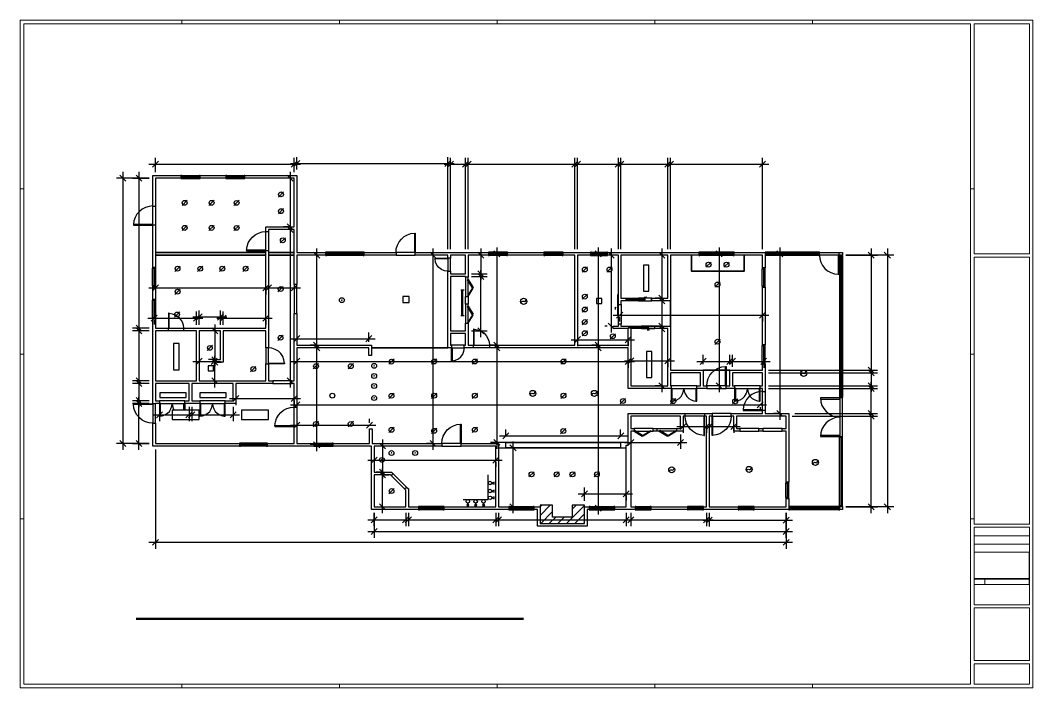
# Model space of a CAD drawing. Header units: inches. Extents: x -625442 to 34963, y -27993 to 66986.
# Drawn here: x 0.87 to 16.71, y 0.27 to 10.71 of the extents above; entities that cross this region are included whole.
import ezdxf

# ---------------------------------------------------------------- set-up
doc = ezdxf.new("R2010")
doc.units = ezdxf.units.IN
doc.header["$LTSCALE"] = 0.5
doc.header["$MEASUREMENT"] = 0
doc.layers.add('P-PATTERN', color=147, linetype='Continuous')

# ---------------------------------------------------------------- blocks, each defined once
blk = doc.blocks.new('Existing Red House RCP_PBK')
at = {"layer": 'P-PATTERN', "color": 7, "lineweight": 9}
for points in [[(0.872, 10.71), (0.872, 0.267), (16.706, 0.267), (16.706, 10.71)], [(0.928, 10.651), (0.928, 0.325), (15.731, 0.325), (15.731, 10.651)], [(16.653, 10.651), (16.653, 7.055), (15.788, 7.055), (15.788, 10.651)], [(16.653, 7.005), (16.653, 2.828), (15.788, 2.828), (15.788, 7.005)], [(15.788, 2.777), (15.788, 1.565), (16.653, 1.565), (16.653, 2.777)], [(16.653, 1.515), (16.653, 0.693), (15.788, 0.693), (15.788, 1.515)], [(16.653, 0.643), (16.653, 0.325), (15.788, 0.325), (15.788, 0.643)]]:
    blk.add_lwpolyline(points, close=True, dxfattribs=at)
for points in [[(3.397, 10.71), (3.397, 10.651)], [(5.863, 10.71), (5.863, 10.651)], [(8.33, 10.71), (8.33, 10.651)], [(10.796, 10.71), (10.796, 10.651)], [(13.264, 10.71), (13.264, 10.651)], [(0.872, 8.07), (0.928, 8.07)], [(15.731, 8.07), (15.788, 8.07)], [(0.872, 5.488), (0.928, 5.488)], [(15.731, 5.488), (15.788, 5.488)], [(0.872, 2.907), (0.928, 2.907)], [(15.731, 2.907), (15.788, 2.907)], [(16.653, 2.645), (15.788, 2.645)], [(16.653, 2.515), (15.788, 2.515)], [(16.653, 2.387), (15.788, 2.387), (15.788, 1.97), (15.788, 1.88), (15.958, 1.88), (16.651, 1.88), (16.651, 1.97), (16.651, 2.387), (15.788, 2.387)], [(15.958, 1.97), (15.958, 1.88)], [(3.397, 0.325), (3.397, 0.267)], [(5.863, 0.325), (5.863, 0.267)], [(8.33, 0.325), (8.33, 0.267)], [(10.796, 0.325), (10.796, 0.267)], [(13.264, 0.325), (13.264, 0.267)]]:
    blk.add_lwpolyline(points, dxfattribs=at)
at = {"layer": 'P-PATTERN', "color": 7, "lineweight": 25}
for points in [[(2.985, 8.331), (2.985, 8.558)], [(5.155, 8.331), (5.155, 8.558)], [(5.196, 8.373), (5.196, 8.566)], [(7.558, 7.13), (7.558, 8.566)], [(7.6, 7.13), (7.6, 8.558)], [(7.833, 7.13), (7.833, 8.558)], [(7.875, 7.13), (7.875, 8.558)], [(9.545, 7.13), (9.545, 8.558)], [(9.586, 7.13), (9.586, 8.558)], [(10.225, 7.13), (10.225, 8.558)], [(10.266, 7.13), (10.266, 8.558)], [(11.001, 7.13), (11.001, 8.558)], [(11.043, 7.13), (11.043, 8.558)], [(12.478, 7.13), (12.478, 8.558)], [(2.885, 8.458), (5.255, 8.458)], [(3.032, 8.505), (2.938, 8.41)], [(5.096, 8.466), (7.658, 8.466)], [(5.108, 8.41), (5.201, 8.505)], [(5.243, 8.513), (5.15, 8.42)], [(7.5, 8.458), (7.933, 8.458)], [(7.511, 8.42), (7.605, 8.513)], [(7.646, 8.505), (7.553, 8.41)], [(7.775, 8.458), (9.645, 8.458)], [(7.786, 8.41), (7.88, 8.505)], [(7.923, 8.505), (7.828, 8.41)], [(9.486, 8.458), (10.325, 8.458)], [(9.498, 8.41), (9.591, 8.505)], [(9.633, 8.505), (9.54, 8.41)], [(10.166, 8.458), (11.101, 8.458)], [(10.178, 8.41), (10.271, 8.505)], [(10.313, 8.505), (10.22, 8.41)], [(10.941, 8.458), (12.578, 8.458)], [(10.953, 8.41), (11.048, 8.505)], [(11.09, 8.505), (10.995, 8.41)], [(12.431, 8.41), (12.524, 8.505)], [(2.628, 8.238), (2.89, 8.238), (2.375, 8.238)], [(2.522, 8.191), (2.428, 8.285)], [(2.475, 8.338), (2.475, 3.99)], [(2.775, 8.191), (2.682, 8.285)], [(2.728, 8.338), (2.728, 5.793)], [(2.943, 7.803), (2.943, 8.28), (3.385, 8.28), (3.385, 8.238), (2.985, 8.238), (2.985, 7.803)], [(3.398, 8.233), (3.398, 8.253), (3.405, 8.253), (3.405, 8.263), (3.398, 8.263), (3.398, 8.283), (3.385, 8.283), (3.385, 8.233), (3.398, 8.233), (3.673, 8.233)], [(3.392, 8.253), (3.392, 8.263)], [(3.398, 8.283), (3.673, 8.283)], [(3.68, 8.263), (3.68, 8.253)], [(4.1, 8.233), (4.1, 8.253), (4.106, 8.253), (4.106, 8.263), (4.1, 8.263), (4.1, 8.283), (4.087, 8.283), (4.087, 8.233), (4.1, 8.233), (4.373, 8.233)], [(4.093, 8.253), (4.093, 8.263)], [(4.1, 8.283), (4.373, 8.283)], [(4.38, 8.263), (4.38, 8.253)], [(4.411, 7.113), (4.42, 7.17), (4.438, 7.225), (4.466, 7.275), (4.503, 7.318), (4.548, 7.355), (4.6, 7.381), (4.655, 7.398), (4.713, 7.403), (4.713, 7.478), (5.155, 7.478), (5.155, 8.238), (4.386, 8.238), (4.386, 8.28), (5.196, 8.28), (5.196, 7.078), (5.646, 7.078), (5.646, 7.036), (5.196, 7.036), (5.196, 6.573)], [(5.063, 8.238), (4.991, 8.238)], [(5.138, 8.191), (5.045, 8.285)], [(5.091, 8.338), (5.091, 7.378)], [(4.908, 7.943), (4.99, 8.025)], [(2.943, 7.805), (2.887, 7.798), (2.83, 7.781), (2.78, 7.755), (2.735, 7.72), (2.697, 7.675), (2.668, 7.625), (2.65, 7.57), (2.643, 7.513)], [(3.402, 7.811), (3.483, 7.895)], [(3.822, 7.811), (3.905, 7.895)], [(4.213, 7.811), (4.296, 7.895)], [(4.908, 7.68), (4.99, 7.763)], [(2.985, 7.503), (2.985, 6.843), (2.943, 6.843), (2.943, 7.503)], [(3.402, 7.42), (3.483, 7.501)], [(3.822, 7.42), (3.905, 7.501)], [(4.213, 7.42), (4.296, 7.501)], [(5.063, 7.478), (4.991, 7.478)], [(5.045, 7.525), (5.138, 7.431)], [(5.138, 7.39), (5.045, 7.483)], [(5.091, 7.536), (5.091, 4.966)], [(5.155, 6.573), (5.155, 7.436), (4.755, 7.436), (4.755, 7.403)], [(4.936, 7.226), (5.02, 7.308)], [(5.063, 7.436), (4.991, 7.436)], [(6.748, 7.036), (6.248, 7.036), (6.248, 7.078), (6.748, 7.078), (6.753, 7.135), (6.77, 7.19), (6.796, 7.241), (6.833, 7.286), (6.876, 7.325), (6.926, 7.353), (6.981, 7.371), (7.04, 7.378)], [(5.506, 7.136), (5.506, 5.525)], [(7.326, 7.136), (7.326, 3.99)], [(8.073, 7.136), (8.073, 6.643)], [(8.325, 7.156), (8.325, 5.525)], [(9.91, 7.156), (9.91, 5.525)], [(10.113, 7.136), (10.113, 5.826)], [(10.903, 7.136), (10.903, 6.26)], [(11.801, 7.156), (11.801, 4.891)], [(12.753, 7.156), (12.753, 4.456)], [(14.179, 7.136), (14.179, 5.133)], [(14.433, 7.136), (14.433, 2.997)], [(3.2, 6.126), (3.25, 6.118), (3.298, 6.1), (3.34, 6.071), (3.375, 6.035), (3.402, 5.991), (3.418, 5.943), (3.423, 5.893), (4.713, 5.893), (4.713, 7.103)], [(4.755, 7.103), (4.755, 5.583)], [(5.48, 7.036), (5.406, 7.036)], [(5.555, 6.988), (5.46, 7.083)], [(5.653, 7.051), (5.653, 7.061)], [(6.235, 7.081), (6.235, 7.061), (6.228, 7.061), (6.228, 7.051), (6.235, 7.051), (6.235, 7.031), (6.248, 7.031), (6.248, 7.081), (6.235, 7.081), (5.66, 7.081)], [(6.235, 7.031), (5.66, 7.031)], [(6.241, 7.061), (6.241, 7.051)], [(7.05, 7.078), (8.193, 7.078), (8.193, 7.036), (7.875, 7.036), (7.875, 6.69)], [(7.558, 6.986), (7.558, 7.036), (7.05, 7.036)], [(7.3, 7.036), (7.226, 7.036)], [(7.373, 6.988), (7.28, 7.083)], [(7.616, 5.583), (7.558, 5.583), (7.558, 6.785), (7.508, 6.791), (7.461, 6.81), (7.42, 6.84), (7.388, 6.88), (7.366, 6.926), (7.358, 6.976)], [(7.6, 6.785), (7.6, 6.743), (7.833, 6.743), (7.833, 7.036), (7.6, 7.036), (7.6, 6.986)], [(7.968, 5.876), (8.023, 5.868), (8.075, 5.848), (8.12, 5.818), (8.158, 5.778), (8.186, 5.731), (8.203, 5.68), (8.21, 5.625), (9.545, 5.625), (9.545, 7.036), (9.361, 7.036), (9.361, 7.078), (9.79, 7.078), (9.79, 7.036), (9.586, 7.036), (9.586, 5.625), (10.378, 5.625), (10.378, 5.885), (10.145, 5.885), (10.145, 5.926), (10.225, 5.926), (10.225, 5.953)], [(8.045, 7.036), (7.973, 7.036)], [(8.12, 6.988), (8.026, 7.083)], [(8.2, 7.051), (8.2, 7.061)], [(8.48, 7.081), (8.48, 7.061), (8.473, 7.061), (8.473, 7.051), (8.48, 7.051), (8.48, 7.031), (8.493, 7.031), (8.493, 7.081), (8.48, 7.081), (8.206, 7.081)], [(8.48, 7.031), (8.206, 7.031)], [(8.298, 7.056), (8.225, 7.056)], [(8.371, 7.01), (8.278, 7.103)], [(8.486, 7.061), (8.486, 7.051)], [(9.066, 7.051), (9.066, 7.061)], [(9.348, 7.081), (9.348, 7.061), (9.341, 7.061), (9.341, 7.051), (9.348, 7.051), (9.348, 7.031), (9.361, 7.031), (9.361, 7.081), (9.348, 7.081), (9.073, 7.081)], [(9.348, 7.031), (9.073, 7.031)], [(9.355, 7.061), (9.355, 7.051)], [(9.803, 7.031), (9.803, 7.051), (9.81, 7.051), (9.81, 7.061), (9.803, 7.061), (9.803, 7.081), (9.79, 7.081), (9.79, 7.031), (9.803, 7.031), (10.045, 7.031)], [(9.796, 7.051), (9.796, 7.061)], [(9.803, 7.081), (10.045, 7.081)], [(9.881, 7.056), (9.81, 7.056)], [(9.956, 7.01), (9.863, 7.103)], [(10.085, 7.036), (10.013, 7.036)], [(10.051, 7.061), (10.051, 7.051)], [(10.225, 6.263), (10.225, 7.036), (10.058, 7.036), (10.058, 7.078), (11.485, 7.078), (11.485, 7.036), (11.043, 7.036), (11.043, 6.318), (10.751, 6.318), (10.751, 6.36), (11.001, 6.36), (11.001, 7.036), (10.266, 7.036), (10.266, 6.36), (10.541, 6.36), (10.541, 6.346), (10.341, 6.346), (10.341, 6.331), (10.541, 6.331), (10.541, 6.318), (10.266, 6.318), (10.266, 6.263)], [(10.16, 6.988), (10.066, 7.083)], [(10.875, 7.036), (10.803, 7.036)], [(10.95, 6.988), (10.856, 7.083)], [(11.491, 7.051), (11.491, 7.061)], [(12.023, 7.081), (12.023, 7.061), (12.016, 7.061), (12.016, 7.051), (12.023, 7.051), (12.023, 7.031), (12.035, 7.031), (12.035, 7.081), (12.023, 7.081), (11.498, 7.081)], [(12.023, 7.031), (11.498, 7.031)], [(11.775, 7.056), (11.701, 7.056)], [(11.85, 7.01), (11.755, 7.103)], [(12.028, 7.061), (12.028, 7.051)], [(12.526, 7.051), (12.526, 7.061)], [(13.371, 7.078), (13.371, 7.081), (13.358, 7.081), (12.533, 7.081)], [(13.358, 7.031), (12.533, 7.031)], [(12.726, 7.056), (12.653, 7.056)], [(12.799, 7.01), (12.706, 7.103)], [(13.358, 7.081), (13.358, 7.061), (13.351, 7.061), (13.351, 7.051), (13.358, 7.051), (13.358, 7.031), (13.371, 7.031), (13.371, 7.036)], [(13.364, 7.061), (13.364, 7.051)], [(13.369, 7.036), (13.376, 6.978), (13.391, 6.923), (13.418, 6.871), (13.454, 6.826), (13.498, 6.79), (13.549, 6.761), (13.604, 6.743), (13.661, 6.735)], [(13.671, 7.078), (13.729, 7.078), (13.729, 7.036), (13.671, 7.036)], [(13.683, 7.023), (13.703, 7.023), (13.703, 7.016), (13.713, 7.016), (13.713, 7.023), (13.733, 7.023), (13.733, 7.036), (13.683, 7.036), (13.683, 7.023), (13.683, 4.813)], [(13.703, 7.03), (13.713, 7.03)], [(13.733, 7.023), (13.733, 4.813)], [(14.533, 7.036), (13.783, 7.036), (14.279, 7.036)], [(14.226, 6.988), (14.133, 7.083)], [(14.479, 6.988), (14.384, 7.083)], [(2.99, 6.556), (2.97, 6.556), (2.97, 6.563), (2.96, 6.563), (2.96, 6.556), (2.94, 6.556), (2.94, 6.543), (2.99, 6.543), (2.99, 6.556), (2.99, 6.831)], [(2.94, 6.556), (2.94, 6.831)], [(2.96, 6.838), (2.97, 6.838)], [(3.29, 6.78), (3.373, 6.863)], [(3.645, 6.78), (3.728, 6.863)], [(3.99, 6.78), (4.072, 6.863)], [(4.353, 6.78), (4.436, 6.863)], [(9.66, 6.768), (9.741, 6.851)], [(10.046, 6.768), (10.128, 6.851)], [(11.595, 6.845), (11.676, 6.926)], [(11.875, 6.845), (11.958, 6.926)], [(12.523, 6.548), (12.503, 6.548), (12.503, 6.555), (12.493, 6.555), (12.493, 6.548), (12.473, 6.548), (12.473, 6.535), (12.523, 6.535), (12.523, 6.548), (12.523, 6.823)], [(12.473, 6.548), (12.473, 6.823)], [(12.493, 6.83), (12.503, 6.83)], [(7.833, 6.69), (7.833, 6.701), (7.6, 6.701), (7.6, 5.851), (7.833, 5.851), (7.833, 5.97)], [(7.928, 6.743), (8.173, 6.743)], [(7.928, 6.701), (8.173, 6.701)], [(8.026, 6.791), (8.12, 6.696)], [(8.12, 6.655), (8.026, 6.75)], [(8.073, 5.751), (8.073, 6.801)], [(2.885, 6.521), (4.813, 6.521)], [(3.032, 6.57), (2.938, 6.475)], [(2.97, 6.55), (2.96, 6.55)], [(2.985, 6.495), (2.985, 6.421)], [(3.29, 6.421), (3.373, 6.503)], [(4.655, 6.521), (5.255, 6.521)], [(4.665, 6.475), (4.76, 6.57)], [(4.801, 6.57), (4.708, 6.475)], [(4.713, 6.495), (4.713, 6.421)], [(4.755, 6.495), (4.755, 6.421)], [(4.901, 6.463), (4.985, 6.545)], [(5.108, 6.475), (5.201, 6.57)], [(5.155, 6.495), (5.155, 6.421)], [(11.735, 6.533), (11.816, 6.615)], [(12.503, 6.541), (12.493, 6.541)], [(2.96, 6.336), (2.97, 6.336)], [(7.76, 6.491), (7.813, 6.491)], [(7.78, 6.09), (7.78, 6.491)], [(7.791, 6.09), (7.791, 6.491)], [(7.833, 6.27), (7.833, 6.39)], [(7.875, 6.39), (7.875, 6.27)], [(8.708, 6.283), (8.708, 6.298), (8.716, 6.31), (8.73, 6.316), (8.745, 6.313), (8.76, 6.31), (8.773, 6.316), (8.781, 6.331), (8.778, 6.346)], [(9.66, 6.345), (9.741, 6.426)], [(10.751, 6.36), (10.541, 6.36)], [(10.631, 6.376), (10.663, 6.376)], [(10.658, 6.381), (10.663, 6.376), (10.658, 6.371)], [(10.875, 6.36), (10.803, 6.36)], [(10.856, 6.406), (10.95, 6.313)], [(10.95, 6.271), (10.856, 6.365)], [(10.903, 6.418), (10.903, 5.826)], [(2.99, 6.056), (2.97, 6.056), (2.97, 6.063), (2.96, 6.063), (2.96, 6.056), (2.94, 6.056), (2.94, 6.043), (2.99, 6.043), (2.99, 6.056), (2.99, 6.33)], [(2.94, 6.056), (2.94, 6.33)], [(9.66, 6.143), (9.741, 6.225)], [(10.173, 6.21), (10.181, 6.22), (10.191, 6.21)], [(10.181, 6.186), (10.181, 6.22)], [(10.541, 6.318), (10.751, 6.318)], [(10.875, 6.318), (10.803, 6.318)], [(2.865, 6.051), (3.728, 6.051)], [(3.012, 6.098), (2.917, 6.003)], [(2.943, 4.708), (2.943, 6.043), (2.985, 6.043), (2.985, 5.893), (3.19, 5.893)], [(2.97, 6.05), (2.96, 6.05)], [(2.965, 6.023), (2.965, 5.95)], [(3.283, 6.065), (3.367, 6.148)], [(3.57, 6.068), (4.103, 6.068)], [(3.582, 6.003), (3.675, 6.098)], [(3.717, 6.115), (3.623, 6.02)], [(3.628, 5.945), (3.628, 6.151)], [(3.67, 5.945), (3.67, 6.168)], [(3.945, 6.051), (4.813, 6.051)], [(3.957, 6.02), (4.05, 6.115)], [(4.092, 6.098), (3.998, 6.003)], [(4.003, 5.945), (4.003, 6.168)], [(4.045, 5.945), (4.045, 6.151)], [(4.665, 6.003), (4.76, 6.098)], [(4.713, 6.023), (4.713, 5.95)], [(5.121, 5.066), (5.155, 5.066), (5.155, 6.121)], [(5.196, 6.121), (5.196, 5.625), (6.365, 5.625), (6.365, 5.463), (6.323, 5.463), (6.323, 5.583), (5.196, 5.583), (5.196, 4.658)], [(7.76, 6.09), (7.813, 6.09)], [(9.66, 5.945), (9.741, 6.028)], [(10.145, 6.096), (12.578, 6.096)], [(10.293, 6.143), (10.198, 6.05)], [(10.245, 6.068), (10.245, 5.996)], [(12.431, 6.05), (12.524, 6.143)], [(12.478, 6.068), (12.478, 5.996)], [(2.89, 5.893), (2.628, 5.893)], [(2.682, 5.94), (2.775, 5.845)], [(2.775, 5.803), (2.682, 5.898)], [(2.728, 5.951), (2.728, 4.966)], [(3.963, 5.803), (3.87, 5.898)], [(3.917, 5.951), (3.917, 5.3)], [(7.875, 5.97), (7.875, 5.625), (7.958, 5.625)], [(8.026, 5.898), (8.12, 5.803)], [(10.051, 5.926), (10.013, 5.926)], [(10.066, 5.973), (10.16, 5.88)], [(10.266, 5.953), (10.266, 5.926), (10.586, 5.926), (10.586, 5.913), (10.386, 5.913), (10.386, 5.896), (10.586, 5.896), (10.586, 5.885), (10.421, 5.885), (10.421, 4.991), (11.001, 4.991), (11.001, 5.885), (10.796, 5.885), (10.796, 5.926), (11.043, 5.926), (11.043, 5.233), (11.551, 5.233), (11.551, 4.991), (11.61, 4.991), (11.615, 5.048), (11.631, 5.105), (11.658, 5.155), (11.695, 5.2), (11.738, 5.238), (11.788, 5.266), (11.843, 5.285), (11.9, 5.291)], [(10.796, 5.926), (10.586, 5.926)], [(10.586, 5.885), (10.796, 5.885)], [(10.676, 5.868), (10.708, 5.868)], [(10.703, 5.863), (10.708, 5.868), (10.703, 5.873)], [(10.875, 5.926), (10.803, 5.926)], [(10.875, 5.885), (10.803, 5.885)], [(10.856, 5.973), (10.95, 5.88)], [(10.95, 5.836), (10.856, 5.931)], [(10.903, 5.985), (10.903, 4.891)], [(2.89, 5.851), (2.628, 5.851)], [(3.19, 5.851), (2.985, 5.851), (2.985, 5.066), (3.628, 5.066), (3.628, 5.851), (3.423, 5.851)], [(4.713, 5.583), (4.713, 5.851), (4.045, 5.851), (4.045, 5.358), (3.903, 5.358), (3.903, 5.4), (4.003, 5.4), (4.003, 5.851), (3.67, 5.851), (3.67, 5.066), (4.713, 5.066), (4.713, 5.333)], [(3.888, 5.851), (3.817, 5.851)], [(4.901, 5.7), (4.985, 5.783)], [(5.096, 5.726), (6.423, 5.726)], [(5.243, 5.775), (5.15, 5.68)], [(6.276, 5.68), (6.37, 5.775)], [(6.323, 5.678), (6.323, 5.826)], [(7.816, 5.625), (7.833, 5.625), (7.833, 5.81), (7.6, 5.81), (7.6, 5.625), (7.616, 5.625)], [(7.928, 5.851), (8.173, 5.851)], [(9.486, 5.711), (10.48, 5.711)], [(9.633, 5.76), (9.54, 5.665)], [(9.66, 5.771), (9.741, 5.853)], [(10.096, 5.723), (10.18, 5.806)], [(10.331, 5.665), (10.426, 5.76)], [(11.735, 5.638), (11.816, 5.72)], [(3.795, 5.541), (3.878, 5.625)], [(5.005, 5.343), (4.996, 5.398), (4.976, 5.448), (4.946, 5.495), (4.908, 5.531), (4.86, 5.561), (4.808, 5.578), (4.755, 5.585)], [(5.196, 5.7), (5.196, 5.626)], [(5.48, 5.625), (5.406, 5.625)], [(5.48, 5.583), (5.406, 5.583)], [(5.46, 5.673), (5.555, 5.578)], [(5.555, 5.536), (5.46, 5.631)], [(5.506, 5.683), (5.506, 3.97)], [(7.626, 5.383), (7.676, 5.391), (7.723, 5.413), (7.761, 5.445), (7.791, 5.486), (7.811, 5.533), (7.818, 5.583)], [(7.958, 5.583), (7.816, 5.583)], [(11.051, 4.95), (10.378, 4.95), (10.378, 5.583), (8.21, 5.583)], [(8.298, 5.625), (8.225, 5.625)], [(8.298, 5.583), (8.225, 5.583)], [(8.278, 5.673), (8.371, 5.578)], [(8.371, 5.536), (8.278, 5.631)], [(8.325, 5.683), (8.325, 4.007)], [(9.586, 5.685), (9.586, 5.611)], [(9.881, 5.625), (9.81, 5.625)], [(9.881, 5.583), (9.81, 5.583)], [(9.863, 5.673), (9.956, 5.578)], [(9.956, 5.536), (9.863, 5.631)], [(9.91, 5.683), (9.91, 2.977)], [(10.378, 5.685), (10.378, 5.611)], [(12.523, 5.346), (12.503, 5.346), (12.503, 5.353), (12.493, 5.353), (12.493, 5.346), (12.473, 5.346), (12.473, 5.333), (12.523, 5.333), (12.523, 5.346), (12.523, 5.621)], [(12.473, 5.346), (12.473, 5.621)], [(12.493, 5.626), (12.503, 5.626)], [(3.717, 5.421), (3.623, 5.326)], [(3.888, 5.4), (3.817, 5.4)], [(3.857, 5.326), (3.95, 5.421)], [(3.87, 5.446), (3.963, 5.353)], [(3.963, 5.311), (3.87, 5.405)], [(3.917, 4.966), (3.917, 5.458)], [(5.243, 5.421), (5.15, 5.326)], [(6.636, 5.328), (6.72, 5.41)], [(7.305, 5.328), (7.386, 5.41)], [(7.94, 5.328), (8.021, 5.41)], [(9.325, 5.328), (9.408, 5.41)], [(10.331, 5.326), (10.426, 5.421)], [(10.468, 5.43), (10.373, 5.335)], [(10.953, 5.335), (11.048, 5.43)], [(11.598, 5.421), (11.505, 5.326)], [(11.551, 5.328), (11.551, 5.473)], [(11.921, 5.326), (12.016, 5.421)], [(12.058, 5.421), (11.963, 5.326)], [(11.968, 5.328), (11.968, 5.473)], [(12.01, 5.286), (12.01, 5.473)], [(12.451, 5.326), (12.544, 5.421)], [(3.57, 5.373), (4.003, 5.373)], [(3.67, 5.346), (3.67, 5.273)], [(3.903, 5.346), (3.903, 5.273)], [(3.945, 5.358), (4.017, 5.358)], [(4.473, 5.21), (4.556, 5.293)], [(4.755, 5.333), (4.755, 5.066), (4.821, 5.066)], [(5.096, 5.373), (10.48, 5.373)], [(5.196, 5.346), (5.196, 5.273)], [(5.455, 5.256), (5.538, 5.34)], [(6, 5.256), (6.081, 5.34)], [(10.32, 5.381), (11.101, 5.381)], [(10.378, 5.346), (10.378, 5.273)], [(10.421, 5.355), (10.421, 5.281)], [(11.001, 5.355), (11.001, 5.281)], [(11.451, 5.373), (12.068, 5.373)], [(11.91, 5.373), (12.598, 5.373)], [(11.91, 4.991), (11.968, 4.991), (11.968, 5.233), (12.478, 5.233), (12.478, 5.333), (12.519, 5.333), (12.519, 4.903)], [(12.503, 5.34), (12.493, 5.34)], [(12.498, 5.346), (12.498, 5.273)], [(12.573, 5.233), (14.279, 5.233)], [(14.133, 5.28), (14.226, 5.186)], [(14.133, 5.238), (14.226, 5.145)], [(14.179, 5.285), (14.179, 5.191), (14.179, 4.991), (14.179, 4.898)], [(2.682, 5.113), (2.775, 5.02)], [(2.775, 4.978), (2.682, 5.071)], [(2.728, 5.125), (2.728, 4.658)], [(3.87, 5.113), (3.963, 5.02)], [(5.045, 5.113), (5.138, 5.02)], [(11.451, 4.991), (11.51, 4.991), (11.51, 5.191), (11.043, 5.191), (11.043, 4.991), (11.051, 4.991)], [(12.444, 4.991), (12.478, 4.991), (12.478, 5.191), (12.01, 5.191), (12.01, 4.991), (12.043, 4.991)], [(12.573, 5.191), (14.279, 5.191)], [(13.086, 5.156), (13.086, 5.171), (13.094, 5.183), (13.108, 5.19), (13.123, 5.186), (13.138, 5.183), (13.153, 5.19), (13.159, 5.205), (13.156, 5.22)], [(2.89, 5.066), (2.628, 5.066)], [(2.89, 5.025), (2.628, 5.025)], [(3.448, 4.758), (3.512, 4.758), (3.512, 5.025), (2.985, 5.025), (2.985, 4.758), (3.048, 4.758)], [(4.078, 4.758), (4.203, 4.758), (4.203, 5.025), (3.553, 5.025), (3.553, 4.758), (3.678, 4.758)], [(3.945, 5.066), (4.017, 5.066)], [(4.821, 5.025), (4.245, 5.025), (4.245, 4.716), (4.078, 4.716)], [(4.855, 4.366), (4.861, 4.425), (4.88, 4.48), (4.908, 4.53), (4.945, 4.573), (4.991, 4.61), (5.041, 4.636), (5.098, 4.653), (5.155, 4.658), (5.155, 5.025), (5.121, 5.025)], [(5.063, 5.066), (4.991, 5.066)], [(10.875, 4.991), (10.803, 4.991)], [(10.856, 5.038), (10.95, 4.945)], [(11.066, 4.75), (11.066, 4.95), (11.051, 4.95), (11.051, 4.75), (11.095, 4.755), (11.138, 4.77), (11.176, 4.793), (11.208, 4.825), (11.231, 4.863), (11.246, 4.905), (11.251, 4.95), (11.256, 4.905), (11.271, 4.863), (11.295, 4.825), (11.326, 4.793), (11.365, 4.77), (11.406, 4.755), (11.451, 4.75)], [(11.61, 4.95), (11.451, 4.95)], [(11.775, 4.991), (11.701, 4.991)], [(11.755, 5.038), (11.85, 4.945)], [(12.043, 4.95), (11.91, 4.95)], [(12.06, 4.75), (12.06, 4.95), (12.043, 4.95), (12.043, 4.75), (12.088, 4.755), (12.131, 4.77), (12.168, 4.793), (12.2, 4.825), (12.225, 4.863), (12.24, 4.905), (12.245, 4.95), (12.25, 4.905), (12.265, 4.863), (12.288, 4.825), (12.319, 4.793), (12.358, 4.77), (12.399, 4.755), (12.444, 4.75)], [(12.478, 4.903), (12.478, 4.95), (12.444, 4.95)], [(12.573, 4.991), (14.279, 4.991)], [(12.573, 4.95), (14.279, 4.95)], [(14.226, 4.945), (14.133, 5.038)], [(14.226, 4.903), (14.133, 4.996)], [(14.179, 4.456), (14.179, 5.05)], [(2.89, 4.758), (2.628, 4.758)], [(2.682, 4.805), (2.775, 4.711)], [(2.775, 4.668), (2.682, 4.763)], [(2.728, 3.99), (2.728, 4.816)], [(4.145, 4.79), (5.255, 4.79)], [(4.291, 4.838), (4.198, 4.743)], [(4.245, 4.763), (4.245, 4.69)], [(5.108, 4.743), (5.201, 4.838)], [(5.155, 4.763), (5.155, 4.69)], [(6.636, 4.793), (6.72, 4.876)], [(7.305, 4.793), (7.386, 4.876)], [(7.94, 4.793), (8.021, 4.876)], [(8.851, 4.841), (8.851, 4.856), (8.86, 4.868), (8.873, 4.875), (8.888, 4.871), (8.903, 4.87), (8.916, 4.876), (8.923, 4.89), (8.921, 4.905)], [(9.325, 4.793), (9.408, 4.876)], [(9.815, 4.841), (9.815, 4.856), (9.823, 4.868), (9.836, 4.875), (9.851, 4.871), (9.866, 4.87), (9.88, 4.876), (9.888, 4.89), (9.885, 4.905)], [(10.255, 4.711), (10.338, 4.793)], [(11.043, 4.708), (11.125, 4.791)], [(12.011, 4.706), (12.093, 4.788)], [(12.478, 4.905), (12.419, 4.898), (12.364, 4.881), (12.313, 4.855), (12.268, 4.82), (12.231, 4.775), (12.203, 4.725), (12.185, 4.67), (12.176, 4.613)], [(13.388, 4.783), (13.688, 4.783), (13.688, 4.8), (13.388, 4.8), (13.393, 4.741), (13.409, 4.685), (13.438, 4.633), (13.474, 4.586), (13.521, 4.55), (13.573, 4.521), (13.629, 4.505), (13.688, 4.498), (13.629, 4.493), (13.573, 4.476), (13.521, 4.448), (13.474, 4.411), (13.438, 4.365), (13.409, 4.313), (13.393, 4.256), (13.388, 4.198)], [(13.729, 4.8), (13.733, 4.8), (13.733, 4.813), (13.713, 4.813), (13.713, 4.82), (13.703, 4.82), (13.703, 4.813), (13.683, 4.813), (13.683, 4.8), (13.688, 4.8)], [(13.713, 4.806), (13.703, 4.806)], [(2.89, 4.716), (2.628, 4.716)], [(2.985, 4.406), (2.985, 4.09), (4.303, 4.09), (4.303, 4.048), (2.943, 4.048), (2.943, 4.406), (2.887, 4.411), (2.83, 4.428), (2.78, 4.455), (2.735, 4.491), (2.697, 4.535), (2.668, 4.585), (2.65, 4.64), (2.643, 4.698)], [(3.048, 4.716), (2.985, 4.716), (2.985, 4.708)], [(3.065, 4.516), (3.065, 4.716), (3.048, 4.716), (3.048, 4.515), (3.092, 4.52), (3.135, 4.535), (3.173, 4.56), (3.205, 4.591), (3.228, 4.63), (3.243, 4.671), (3.248, 4.716), (3.252, 4.678), (3.263, 4.641), (3.28, 4.606)], [(3.432, 4.608), (3.432, 4.716), (3.448, 4.716), (3.448, 4.608)], [(3.678, 4.716), (3.448, 4.716)], [(3.512, 4.663), (3.512, 4.438)], [(3.553, 4.663), (3.553, 4.438)], [(3.695, 4.516), (3.695, 4.716), (3.678, 4.716), (3.678, 4.515), (3.722, 4.52), (3.765, 4.535), (3.803, 4.56), (3.835, 4.591), (3.858, 4.63), (3.873, 4.671), (3.878, 4.716), (3.883, 4.671), (3.898, 4.63), (3.922, 4.591), (3.953, 4.56), (3.992, 4.535), (4.033, 4.52), (4.078, 4.515)], [(4.203, 4.663), (4.203, 4.438)], [(5.096, 4.693), (12.544, 4.693)], [(5.243, 4.741), (5.15, 4.646)], [(5.196, 4.666), (5.196, 4.593)], [(11.99, 4.558), (12.478, 4.558), (12.478, 4.603)], [(12.398, 4.646), (12.491, 4.741)], [(12.444, 4.655), (12.444, 4.593)], [(12.519, 4.603), (12.519, 4.558), (12.891, 4.558), (12.891, 3.482), (12.849, 3.482), (12.849, 4.281), (12.786, 4.281)], [(12.706, 4.605), (12.799, 4.51)], [(14.133, 4.605), (14.226, 4.51)], [(14.179, 2.997), (14.179, 4.616)], [(2.948, 4.538), (3.612, 4.538)], [(3.095, 4.585), (3.002, 4.491)], [(3.048, 4.51), (3.048, 4.438)], [(3.453, 4.538), (4.303, 4.538)], [(3.463, 4.491), (3.558, 4.585)], [(3.6, 4.585), (3.505, 4.491)], [(4.156, 4.491), (4.25, 4.585)], [(5.455, 4.351), (5.538, 4.435)], [(6, 4.351), (6.081, 4.435)], [(6.331, 4.41), (6.331, 4.475)], [(10.471, 4.281), (10.421, 4.281), (10.421, 3.097), (10.488, 3.097), (10.488, 3.055), (10.17, 3.055), (10.17, 3.097), (10.345, 3.097), (10.345, 4.062), (10.378, 4.062), (10.378, 4.558), (11.271, 4.558)], [(11.135, 4.323), (11.196, 4.323), (11.196, 4.515), (10.421, 4.515), (10.421, 4.323), (10.471, 4.323)], [(11.563, 4.215), (11.505, 4.221), (11.45, 4.24), (11.4, 4.268), (11.356, 4.306), (11.32, 4.351), (11.293, 4.403), (11.276, 4.458), (11.271, 4.515), (11.238, 4.515), (11.238, 4.281), (11.135, 4.281)], [(11.69, 4.515), (11.648, 4.515), (11.648, 3.097), (12.098, 3.097), (12.098, 3.055), (11.556, 3.055), (11.556, 3.097), (11.606, 3.097), (11.606, 4.515), (11.573, 4.515)], [(11.573, 4.558), (11.69, 4.558)], [(12.123, 4.281), (12.031, 4.281), (12.031, 4.515), (11.99, 4.515), (11.985, 4.458), (11.968, 4.403), (11.941, 4.351), (11.905, 4.306), (11.861, 4.268), (11.811, 4.24), (11.756, 4.221), (11.7, 4.215)], [(12.786, 4.323), (12.849, 4.323), (12.849, 4.515), (12.073, 4.515), (12.073, 4.323), (12.123, 4.323)], [(12.726, 4.558), (12.653, 4.558)], [(12.943, 4.515), (14.279, 4.515)], [(12.984, 4.558), (14.279, 4.558)], [(14.226, 4.468), (14.133, 4.563)], [(5.196, 4.356), (5.196, 4.09), (5.463, 4.09), (5.463, 4.048), (4.738, 4.048), (4.738, 4.09), (5.155, 4.09), (5.155, 4.356)], [(5.096, 4.375), (6.431, 4.375)], [(5.243, 4.421), (5.15, 4.328)], [(5.196, 4.348), (5.196, 4.275)], [(6.911, 3.405), (6.941, 3.377), (6.941, 3.097), (7.1, 3.097), (7.1, 3.055), (6.365, 3.055), (6.365, 4.048), (5.765, 4.048), (5.765, 4.09), (6.331, 4.09), (6.331, 4.315), (6.373, 4.315), (6.373, 4.09), (7.466, 4.09), (7.471, 4.148), (7.488, 4.203), (7.515, 4.255), (7.55, 4.3), (7.595, 4.336), (7.645, 4.365), (7.7, 4.383), (7.756, 4.391)], [(6.285, 4.328), (6.378, 4.421)], [(6.636, 4.261), (6.72, 4.343)], [(7.305, 4.245), (7.386, 4.326)], [(7.94, 4.261), (8.021, 4.343)], [(8.468, 4.201), (8.468, 4.308)], [(9.321, 4.24), (9.405, 4.323)], [(10.261, 4.201), (10.261, 4.308)], [(10.771, 4.323), (10.833, 4.323)], [(10.833, 4.281), (10.771, 4.281)], [(11.138, 4.355), (11.706, 4.355)], [(11.285, 4.401), (11.191, 4.308)], [(11.238, 4.328), (11.238, 4.255)], [(11.548, 4.355), (12.131, 4.355)], [(11.558, 4.308), (11.653, 4.401)], [(11.695, 4.401), (11.6, 4.308)], [(11.606, 4.328), (11.606, 4.255)], [(11.648, 4.328), (11.648, 4.255)], [(11.985, 4.308), (12.078, 4.401)], [(12.031, 4.328), (12.031, 4.255)], [(12.423, 4.323), (12.486, 4.323)], [(12.486, 4.281), (12.423, 4.281)], [(2.428, 4.136), (2.522, 4.043)], [(2.682, 4.136), (2.775, 4.043)], [(6.536, 4.148), (6.536, 3.54)], [(7.28, 4.136), (7.373, 4.043)], [(8.278, 4.153), (8.371, 4.06)], [(8.368, 4.208), (10.361, 4.208)], [(8.515, 4.255), (8.421, 4.16)], [(8.578, 2.997), (8.578, 4.121)], [(10.215, 4.16), (10.31, 4.255)], [(10.468, 4.15), (10.373, 4.057)], [(11.15, 4.057), (11.243, 4.15)], [(11.196, 4.23), (11.196, 4.003)], [(13.688, 4.198), (13.683, 4.198), (13.683, 4.185), (13.703, 4.185), (13.703, 4.178), (13.713, 4.178), (13.713, 4.185), (13.733, 4.185), (13.733, 4.198), (13.729, 4.198)], [(13.733, 3.115), (13.713, 3.115), (13.713, 3.122), (13.703, 3.122), (13.703, 3.115), (13.683, 3.115), (13.683, 3.102), (13.733, 3.102), (13.733, 3.115), (13.733, 4.185)], [(13.683, 3.115), (13.683, 4.185)], [(13.703, 4.191), (13.713, 4.191)], [(2.628, 4.09), (2.89, 4.09), (2.375, 4.09)], [(2.985, 3.995), (2.985, 2.442)], [(4.31, 4.065), (4.31, 4.075)], [(4.725, 4.095), (4.725, 4.075), (4.718, 4.075), (4.718, 4.065), (4.725, 4.065), (4.725, 4.045), (4.738, 4.045), (4.738, 4.095), (4.725, 4.095), (4.316, 4.095)], [(4.725, 4.045), (4.316, 4.045)], [(4.731, 4.075), (4.731, 4.065)], [(5.48, 4.07), (5.406, 4.07)], [(5.46, 4.116), (5.555, 4.022)], [(5.476, 4.045), (5.476, 4.065), (5.483, 4.065), (5.483, 4.075), (5.476, 4.075), (5.476, 4.095), (5.463, 4.095), (5.463, 4.045), (5.476, 4.045), (5.751, 4.045)], [(5.47, 4.065), (5.47, 4.075)], [(5.476, 4.095), (5.751, 4.095)], [(5.758, 4.075), (5.758, 4.065)], [(7.466, 4.048), (6.406, 4.048), (6.406, 3.64), (6.678, 3.64), (6.7, 3.618)], [(6.508, 4.048), (6.436, 4.048)], [(6.583, 4.002), (6.49, 4.095)], [(7.3, 4.09), (7.226, 4.09)], [(7.766, 4.09), (8.351, 4.09), (8.351, 3.097), (8.51, 3.097), (8.51, 3.055), (7.5, 3.055), (7.5, 3.097), (8.31, 3.097), (8.31, 4.048), (7.766, 4.048)], [(8.298, 4.106), (8.225, 4.106)], [(8.625, 3.975), (8.53, 4.068)], [(8.563, 4.022), (8.678, 4.022)], [(10.32, 4.103), (11.296, 4.103)], [(10.421, 4.075), (10.421, 4.003)], [(6.306, 3.825), (8.41, 3.825)], [(6.453, 3.872), (6.36, 3.778)], [(8.263, 3.778), (8.356, 3.872)], [(13.271, 3.762), (13.271, 3.777), (13.278, 3.788), (13.293, 3.795), (13.306, 3.792), (13.323, 3.788), (13.336, 3.795), (13.343, 3.81), (13.341, 3.825)], [(6.406, 3.797), (6.406, 3.725)], [(6.49, 3.687), (6.583, 3.593)], [(6.583, 3.552), (6.49, 3.645)], [(6.536, 2.997), (6.536, 3.698)], [(8.31, 3.797), (8.31, 3.725)], [(8.826, 3.565), (8.908, 3.647)], [(9.22, 3.565), (9.301, 3.647)], [(9.466, 3.565), (9.548, 3.647)], [(9.848, 3.565), (9.931, 3.647)], [(11.025, 3.645), (11.025, 3.66), (11.031, 3.673), (11.046, 3.678), (11.061, 3.677), (11.076, 3.673), (11.09, 3.68), (11.096, 3.693), (11.095, 3.71)], [(12.235, 3.653), (12.235, 3.668), (12.243, 3.68), (12.256, 3.687), (12.271, 3.683), (12.286, 3.68), (12.299, 3.688), (12.308, 3.702), (12.304, 3.717)], [(6.67, 3.588), (6.661, 3.598), (6.406, 3.598), (6.406, 3.097), (6.9, 3.097), (6.9, 3.36), (6.883, 3.377)], [(6.508, 3.64), (6.436, 3.64)], [(6.565, 3.598), (6.636, 3.598)], [(7.8, 3.21), (8.191, 3.21), (8.191, 3.598)], [(6.636, 3.303), (6.72, 3.385)], [(9.741, 3.345), (9.648, 3.252)], [(9.695, 3.192), (9.695, 3.398)], [(10.298, 3.252), (10.393, 3.345)], [(12.894, 3.243), (12.874, 3.243), (12.874, 3.25), (12.864, 3.25), (12.864, 3.243), (12.844, 3.243), (12.844, 3.23), (12.894, 3.23), (12.894, 3.243), (12.894, 3.468)], [(12.844, 3.243), (12.844, 3.468)], [(12.864, 3.475), (12.874, 3.475)], [(9.595, 3.298), (10.446, 3.298)], [(10.345, 3.272), (10.345, 3.198)], [(12.874, 3.237), (12.864, 3.237)], [(6.49, 3.143), (6.583, 3.05)], [(6.565, 3.097), (6.636, 3.097)], [(7.106, 3.072), (7.106, 3.082)], [(7.486, 3.102), (7.486, 3.082), (7.48, 3.082), (7.48, 3.072), (7.486, 3.072), (7.486, 3.052), (7.5, 3.052), (7.5, 3.102), (7.486, 3.102), (7.113, 3.102)], [(7.486, 3.052), (7.113, 3.052)], [(7.493, 3.082), (7.493, 3.072)], [(8.523, 3.052), (8.523, 3.072), (8.53, 3.072), (8.53, 3.082), (8.523, 3.082), (8.523, 3.102), (8.51, 3.102), (8.51, 3.052), (8.523, 3.052), (8.896, 3.052)], [(8.516, 3.072), (8.516, 3.082)], [(8.523, 3.102), (8.896, 3.102)], [(8.53, 3.143), (8.625, 3.05)], [(8.605, 3.097), (8.678, 3.097)], [(8.903, 3.082), (8.903, 3.072)], [(9.695, 3.097), (9.77, 3.097), (9.77, 3.055), (9.736, 3.055), (9.736, 2.797), (8.96, 2.797), (8.96, 3.055), (8.91, 3.055), (8.91, 3.097), (9.001, 3.097)], [(9.783, 3.052), (9.783, 3.072), (9.79, 3.072), (9.79, 3.082), (9.783, 3.082), (9.783, 3.102), (9.77, 3.102), (9.77, 3.052), (9.783, 3.052), (10.156, 3.052)], [(9.776, 3.072), (9.776, 3.082)], [(9.783, 3.102), (10.156, 3.102)], [(9.881, 3.077), (9.81, 3.077)], [(9.863, 3.123), (9.956, 3.03)], [(10.163, 3.082), (10.163, 3.072)], [(10.5, 3.052), (10.5, 3.072), (10.506, 3.072), (10.506, 3.082), (10.5, 3.082), (10.5, 3.102), (10.488, 3.102), (10.488, 3.052), (10.5, 3.052), (10.725, 3.052)], [(10.495, 3.072), (10.495, 3.082)], [(10.5, 3.102), (10.725, 3.102)], [(10.731, 3.082), (10.731, 3.072)], [(11.311, 3.072), (11.311, 3.082)], [(11.543, 3.102), (11.543, 3.082), (11.536, 3.082), (11.536, 3.072), (11.543, 3.072), (11.543, 3.052), (11.556, 3.052), (11.556, 3.102), (11.543, 3.102), (11.318, 3.102)], [(11.543, 3.052), (11.318, 3.052)], [(11.55, 3.082), (11.55, 3.072)], [(12.105, 3.072), (12.105, 3.082)], [(12.334, 3.102), (12.334, 3.082), (12.328, 3.082), (12.328, 3.072), (12.334, 3.072), (12.334, 3.052), (12.348, 3.052), (12.348, 3.102), (12.334, 3.102), (12.111, 3.102)], [(12.334, 3.052), (12.111, 3.052)], [(12.341, 3.082), (12.341, 3.072)], [(12.898, 3.072), (12.898, 3.082)], [(13.674, 3.102), (13.674, 3.082), (13.668, 3.082), (13.668, 3.072), (13.674, 3.072), (13.674, 3.052), (13.688, 3.052), (13.688, 3.102), (13.674, 3.102), (12.904, 3.102)], [(13.674, 3.052), (12.904, 3.052)], [(13.681, 3.082), (13.681, 3.072)], [(13.713, 3.108), (13.703, 3.108)], [(14.533, 3.097), (13.783, 3.097), (14.279, 3.097)], [(14.133, 3.143), (14.226, 3.05)], [(14.384, 3.143), (14.479, 3.05)], [(6.306, 2.895), (7, 2.895)], [(6.453, 2.942), (6.36, 2.848)], [(6.406, 2.795), (6.406, 3.002), (6.406, 2.612)], [(6.84, 2.895), (8.41, 2.895)], [(6.851, 2.848), (6.946, 2.942)], [(6.988, 2.942), (6.893, 2.848)], [(6.9, 3.002), (6.9, 2.795)], [(6.941, 3.002), (6.941, 2.795)], [(8.251, 2.895), (10.446, 2.895)], [(8.263, 2.848), (8.356, 2.942)], [(8.398, 2.942), (8.305, 2.848)], [(8.31, 3.002), (8.31, 2.795)], [(8.351, 3.002), (8.351, 2.795)], [(10.298, 2.848), (10.393, 2.942)], [(10.32, 2.895), (11.706, 2.895)], [(10.345, 3.002), (10.345, 2.795)], [(10.468, 2.942), (10.373, 2.848)], [(10.421, 3.002), (10.421, 2.795)], [(11.548, 2.887), (12.949, 2.887)], [(11.558, 2.848), (11.653, 2.942)], [(11.695, 2.933), (11.6, 2.84)], [(11.606, 3.002), (11.606, 2.795)], [(11.648, 3.002), (11.648, 2.787)], [(12.801, 2.84), (12.896, 2.933)], [(12.849, 2.612), (12.849, 3.002), (12.849, 2.442)], [(12.849, 3.002), (12.849, 2.787)], [(6.306, 2.712), (12.949, 2.712)], [(6.453, 2.758), (6.36, 2.665)], [(12.801, 2.665), (12.896, 2.758)], [(2.885, 2.542), (12.949, 2.542)], [(3.032, 2.588), (2.938, 2.495)], [(12.801, 2.495), (12.896, 2.588)]]:
    blk.add_lwpolyline(points, dxfattribs=at)
for points in [[(3.405, 8.253), (3.667, 8.253), (3.667, 8.263), (3.405, 8.263)], [(3.673, 8.253), (3.673, 8.233), (3.687, 8.233), (3.687, 8.283), (3.673, 8.283), (3.673, 8.263), (3.667, 8.263), (3.667, 8.253)], [(4.087, 8.238), (3.687, 8.238), (3.687, 8.28), (4.087, 8.28)], [(4.106, 8.253), (4.368, 8.253), (4.368, 8.263), (4.106, 8.263)], [(4.373, 8.253), (4.373, 8.233), (4.386, 8.233), (4.386, 8.283), (4.373, 8.283), (4.373, 8.263), (4.368, 8.263), (4.368, 8.253)], [(2.943, 7.803), (2.985, 7.803), (2.985, 7.503), (2.943, 7.503)], [(2.943, 7.513), (2.643, 7.513), (2.643, 7.503), (2.943, 7.503)], [(4.713, 7.403), (4.755, 7.403), (4.755, 7.103), (4.713, 7.103)], [(7.04, 7.078), (7.04, 7.378), (7.05, 7.378), (7.05, 7.078)], [(4.713, 7.113), (4.411, 7.113), (4.411, 7.103), (4.713, 7.103)], [(5.66, 7.061), (5.66, 7.081), (5.646, 7.081), (5.646, 7.031), (5.66, 7.031), (5.66, 7.051), (5.666, 7.051), (5.666, 7.061)], [(6.228, 7.061), (5.666, 7.061), (5.666, 7.051), (6.228, 7.051)], [(7.05, 7.078), (6.748, 7.078), (6.748, 7.036), (7.05, 7.036)], [(7.558, 6.976), (7.358, 6.976), (7.358, 6.986), (7.558, 6.986)], [(7.558, 6.986), (7.558, 6.785), (7.6, 6.785), (7.6, 6.986)], [(8.206, 7.061), (8.206, 7.081), (8.193, 7.081), (8.193, 7.031), (8.206, 7.031), (8.206, 7.051), (8.211, 7.051), (8.211, 7.061)], [(8.473, 7.061), (8.211, 7.061), (8.211, 7.051), (8.473, 7.051)], [(9.06, 7.036), (8.493, 7.036), (8.493, 7.078), (9.06, 7.078)], [(9.073, 7.061), (9.073, 7.081), (9.06, 7.081), (9.06, 7.031), (9.073, 7.031), (9.073, 7.051), (9.08, 7.051), (9.08, 7.061)], [(9.341, 7.061), (9.08, 7.061), (9.08, 7.051), (9.341, 7.051)], [(9.81, 7.051), (10.038, 7.051), (10.038, 7.061), (9.81, 7.061)], [(10.045, 7.051), (10.045, 7.031), (10.058, 7.031), (10.058, 7.081), (10.045, 7.081), (10.045, 7.061), (10.038, 7.061), (10.038, 7.051)], [(11.498, 7.061), (11.498, 7.081), (11.485, 7.081), (11.485, 7.031), (11.498, 7.031), (11.498, 7.051), (11.505, 7.051), (11.505, 7.061)], [(12.016, 7.061), (11.505, 7.061), (11.505, 7.051), (12.016, 7.051)], [(12.478, 6.835), (12.478, 7.036), (12.035, 7.036), (12.035, 7.078), (12.519, 7.078), (12.519, 6.835)], [(12.533, 7.061), (12.533, 7.081), (12.519, 7.081), (12.519, 7.031), (12.533, 7.031), (12.533, 7.051), (12.539, 7.051), (12.539, 7.061)], [(13.351, 7.061), (12.539, 7.061), (12.539, 7.051), (13.351, 7.051)], [(13.371, 7.036), (13.371, 7.078), (13.671, 7.078), (13.671, 7.036)], [(13.661, 7.036), (13.661, 6.735), (13.671, 6.735), (13.671, 7.036)], [(13.703, 7.016), (13.703, 4.82), (13.713, 4.82), (13.713, 7.016)], [(2.97, 6.831), (2.99, 6.831), (2.99, 6.843), (2.94, 6.843), (2.94, 6.831), (2.96, 6.831), (2.96, 6.825), (2.97, 6.825)], [(2.97, 6.563), (2.97, 6.825), (2.96, 6.825), (2.96, 6.563)], [(10.701, 6.88), (10.616, 6.88), (10.616, 6.47), (10.701, 6.47)], [(12.503, 6.823), (12.523, 6.823), (12.523, 6.835), (12.473, 6.835), (12.473, 6.823), (12.493, 6.823), (12.493, 6.816), (12.503, 6.816)], [(12.503, 6.555), (12.503, 6.816), (12.493, 6.816), (12.493, 6.555)], [(7.833, 6.39), (7.875, 6.39), (7.875, 6.69), (7.833, 6.69)], [(7.956, 6.53), (7.945, 6.523), (7.865, 6.65), (7.875, 6.656)], [(2.985, 6.543), (2.985, 6.343), (2.943, 6.343), (2.943, 6.543)], [(5.155, 6.573), (5.155, 6.121), (5.196, 6.121), (5.196, 6.573)], [(7.956, 6.516), (7.945, 6.523), (7.865, 6.396), (7.875, 6.39)], [(12.478, 5.633), (12.478, 6.535), (12.519, 6.535), (12.519, 5.633)], [(2.97, 6.33), (2.99, 6.33), (2.99, 6.343), (2.94, 6.343), (2.94, 6.33), (2.96, 6.33), (2.96, 6.323), (2.97, 6.323)], [(5.9, 6.326), (5.905, 6.331), (5.9, 6.336), (5.896, 6.331)], [(5.9, 6.328), (5.903, 6.331), (5.9, 6.335), (5.898, 6.331)], [(6.955, 6.39), (6.856, 6.39), (6.856, 6.293), (6.955, 6.293)], [(9.883, 6.278), (9.966, 6.278), (9.966, 6.356), (9.883, 6.356)], [(10.21, 6.108), (10.223, 6.108), (10.223, 6.415), (10.21, 6.415)], [(10.646, 6.333), (10.646, 6.345), (10.441, 6.345), (10.441, 6.333)], [(10.746, 6.318), (10.746, 6.36), (10.546, 6.36), (10.546, 6.318)], [(2.97, 6.063), (2.97, 6.323), (2.96, 6.323), (2.96, 6.063)], [(7.833, 5.97), (7.875, 5.97), (7.875, 6.27), (7.833, 6.27)], [(7.956, 6.11), (7.945, 6.103), (7.865, 6.23), (7.875, 6.236)], [(10.268, 5.953), (10.225, 5.953), (10.225, 6.263), (10.268, 6.263)], [(3.2, 5.893), (3.2, 6.126), (3.19, 6.126), (3.19, 5.893)], [(7.956, 6.096), (7.945, 6.103), (7.865, 5.976), (7.875, 5.97)], [(3.423, 5.893), (3.423, 5.851), (3.19, 5.851), (3.19, 5.893)], [(7.968, 5.625), (7.968, 5.876), (7.958, 5.876), (7.958, 5.625)], [(10.691, 5.911), (10.691, 5.898), (10.486, 5.898), (10.486, 5.911)], [(10.791, 5.926), (10.791, 5.885), (10.591, 5.885), (10.591, 5.926)], [(3.355, 5.65), (3.268, 5.65), (3.268, 5.241), (3.355, 5.241)], [(4.755, 5.333), (4.755, 5.583), (4.713, 5.583), (4.713, 5.333)], [(7.616, 5.583), (7.816, 5.583), (7.816, 5.625), (7.616, 5.625)], [(7.626, 5.583), (7.626, 5.383), (7.616, 5.383), (7.616, 5.583)], [(8.21, 5.625), (8.21, 5.583), (7.958, 5.583), (7.958, 5.625)], [(12.503, 5.621), (12.523, 5.621), (12.523, 5.633), (12.473, 5.633), (12.473, 5.621), (12.493, 5.621), (12.493, 5.615), (12.503, 5.615)], [(12.503, 5.353), (12.503, 5.615), (12.493, 5.615), (12.493, 5.353)], [(10.748, 5.528), (10.663, 5.528), (10.663, 5.12), (10.748, 5.12)], [(3.812, 5.223), (3.895, 5.223), (3.895, 5.301), (3.812, 5.301)], [(4.755, 5.343), (5.005, 5.343), (5.005, 5.333), (4.755, 5.333)], [(6.406, 5.298), (6.411, 5.303), (6.406, 5.306), (6.401, 5.303)], [(6.406, 5.3), (6.41, 5.303), (6.406, 5.306), (6.403, 5.303)], [(11.9, 4.991), (11.9, 5.291), (11.91, 5.291), (11.91, 4.991)], [(6.406, 5.14), (6.411, 5.145), (6.406, 5.15), (6.401, 5.145)], [(6.406, 5.141), (6.41, 5.145), (6.406, 5.148), (6.403, 5.145)], [(5.121, 5.066), (4.821, 5.066), (4.821, 5.025), (5.121, 5.025)], [(6.406, 4.983), (6.411, 4.988), (6.406, 4.993), (6.401, 4.988)], [(6.406, 4.985), (6.41, 4.988), (6.406, 4.991), (6.403, 4.988)], [(11.051, 4.991), (11.051, 4.95), (11.451, 4.95), (11.451, 4.991)], [(11.435, 4.95), (11.435, 4.75), (11.451, 4.75), (11.451, 4.95)], [(11.91, 4.991), (11.61, 4.991), (11.61, 4.95), (11.91, 4.95)], [(12.043, 4.991), (12.043, 4.95), (12.444, 4.95), (12.444, 4.991)], [(12.428, 4.95), (12.428, 4.75), (12.444, 4.75), (12.444, 4.95)], [(3.048, 4.758), (3.048, 4.716), (3.448, 4.716), (3.448, 4.758)], [(3.465, 4.883), (3.052, 4.883), (3.052, 4.808), (3.465, 4.808)], [(4.09, 4.883), (3.678, 4.883), (3.678, 4.808), (4.09, 4.808)], [(3.678, 4.758), (3.678, 4.716), (4.078, 4.716), (4.078, 4.758)], [(6.406, 4.795), (6.411, 4.8), (6.406, 4.805), (6.401, 4.8)], [(6.406, 4.796), (6.41, 4.8), (6.406, 4.803), (6.403, 4.8)], [(12.478, 4.903), (12.519, 4.903), (12.519, 4.603), (12.478, 4.603)], [(13.729, 4.8), (13.688, 4.8), (13.688, 4.198), (13.729, 4.198)], [(2.943, 4.698), (2.643, 4.698), (2.643, 4.708), (2.943, 4.708)], [(2.943, 4.708), (2.943, 4.406), (2.985, 4.406), (2.985, 4.708)], [(3.67, 4.608), (3.248, 4.608), (3.248, 4.463), (3.67, 4.463)], [(4.062, 4.716), (4.062, 4.515), (4.078, 4.515), (4.078, 4.716)], [(4.755, 4.608), (4.333, 4.608), (4.333, 4.463), (4.755, 4.463)], [(5.155, 4.658), (5.196, 4.658), (5.196, 4.356), (5.155, 4.356)], [(12.478, 4.613), (12.176, 4.613), (12.176, 4.603), (12.478, 4.603)], [(11.271, 4.515), (11.271, 4.558), (11.573, 4.558), (11.573, 4.515)], [(11.563, 4.515), (11.563, 4.215), (11.573, 4.215), (11.573, 4.515)], [(11.69, 4.515), (11.99, 4.515), (11.99, 4.558), (11.69, 4.558)], [(11.7, 4.515), (11.7, 4.215), (11.69, 4.215), (11.69, 4.515)], [(5.155, 4.366), (4.855, 4.366), (4.855, 4.356), (5.155, 4.356)], [(7.756, 4.09), (7.756, 4.391), (7.766, 4.391), (7.766, 4.09)], [(10.471, 4.323), (10.471, 4.281), (10.771, 4.281), (10.771, 4.323)], [(10.598, 4.201), (10.605, 4.211), (10.478, 4.293), (10.471, 4.281)], [(10.611, 4.201), (10.605, 4.211), (10.731, 4.293), (10.738, 4.281)], [(11.135, 4.281), (10.833, 4.281), (10.833, 4.323), (11.135, 4.323)], [(10.995, 4.201), (11.001, 4.211), (10.873, 4.293), (10.866, 4.281)], [(11.008, 4.201), (11.001, 4.211), (11.128, 4.293), (11.135, 4.281)], [(12.123, 4.281), (12.423, 4.281), (12.423, 4.323), (12.123, 4.323)], [(12.486, 4.281), (12.786, 4.281), (12.786, 4.323), (12.486, 4.323)], [(13.688, 4.215), (13.388, 4.215), (13.388, 4.198), (13.688, 4.198)], [(13.713, 3.122), (13.713, 4.178), (13.703, 4.178), (13.703, 3.122)], [(4.316, 4.075), (4.316, 4.095), (4.303, 4.095), (4.303, 4.045), (4.316, 4.045), (4.316, 4.065), (4.323, 4.065), (4.323, 4.075)], [(4.718, 4.075), (4.323, 4.075), (4.323, 4.065), (4.718, 4.065)], [(5.483, 4.065), (5.745, 4.065), (5.745, 4.075), (5.483, 4.075)], [(5.751, 4.065), (5.751, 4.045), (5.765, 4.045), (5.765, 4.095), (5.751, 4.095), (5.751, 4.075), (5.745, 4.075), (5.745, 4.065)], [(7.766, 4.09), (7.466, 4.09), (7.466, 4.048), (7.766, 4.048)], [(8.31, 4.106), (8.31, 4.082), (8.351, 4.082), (8.351, 4.022), (8.468, 4.022), (8.468, 4.106)], [(10.261, 4.106), (10.261, 4.022), (10.345, 4.022), (10.345, 4.062), (10.378, 4.062), (10.378, 4.106), (10.345, 4.106)], [(6.528, 3.827), (6.533, 3.832), (6.528, 3.837), (6.523, 3.832)], [(6.528, 3.828), (6.531, 3.832), (6.528, 3.835), (6.525, 3.832)], [(6.678, 3.935), (6.683, 3.94), (6.678, 3.943), (6.673, 3.94)], [(6.678, 3.937), (6.681, 3.94), (6.678, 3.942), (6.675, 3.94)], [(7.048, 3.935), (7.053, 3.94), (7.048, 3.943), (7.043, 3.94)], [(7.048, 3.937), (7.051, 3.94), (7.048, 3.942), (7.045, 3.94)], [(6.67, 3.588), (6.883, 3.377), (6.911, 3.405), (6.7, 3.618)], [(8.281, 3.485), (8.246, 3.468), (8.281, 3.453)], [(8.281, 3.36), (8.246, 3.343), (8.281, 3.328)], [(12.874, 3.468), (12.894, 3.468), (12.894, 3.482), (12.844, 3.482), (12.844, 3.468), (12.864, 3.468), (12.864, 3.462), (12.874, 3.462)], [(12.874, 3.25), (12.874, 3.462), (12.864, 3.462), (12.864, 3.25)], [(8.281, 3.255), (8.246, 3.238), (8.281, 3.222)], [(12.348, 3.097), (12.849, 3.097), (12.849, 3.23), (12.891, 3.23), (12.891, 3.055), (12.348, 3.055)], [(7.113, 3.082), (7.113, 3.102), (7.1, 3.102), (7.1, 3.052), (7.113, 3.052), (7.113, 3.072), (7.12, 3.072), (7.12, 3.082)], [(7.48, 3.082), (7.12, 3.082), (7.12, 3.072), (7.48, 3.072)], [(7.888, 3.12), (7.873, 3.155), (7.856, 3.12)], [(8.011, 3.12), (7.995, 3.155), (7.978, 3.12)], [(8.135, 3.12), (8.118, 3.155), (8.101, 3.12)], [(8.53, 3.072), (8.89, 3.072), (8.89, 3.082), (8.53, 3.082)], [(8.896, 3.072), (8.896, 3.052), (8.91, 3.052), (8.91, 3.102), (8.896, 3.102), (8.896, 3.082), (8.89, 3.082), (8.89, 3.072)], [(9.695, 2.838), (9.695, 3.122), (9.503, 3.122), (9.503, 2.938), (9.196, 2.938), (9.196, 3.122), (9.001, 3.122), (9.001, 2.838)], [(9.79, 3.072), (10.15, 3.072), (10.15, 3.082), (9.79, 3.082)], [(10.156, 3.072), (10.156, 3.052), (10.17, 3.052), (10.17, 3.102), (10.156, 3.102), (10.156, 3.082), (10.15, 3.082), (10.15, 3.072)], [(10.506, 3.072), (10.718, 3.072), (10.718, 3.082), (10.506, 3.082)], [(10.725, 3.072), (10.725, 3.052), (10.738, 3.052), (10.738, 3.102), (10.725, 3.102), (10.725, 3.082), (10.718, 3.082), (10.718, 3.072)], [(10.738, 3.097), (11.305, 3.097), (11.305, 3.055), (10.738, 3.055)], [(11.318, 3.082), (11.318, 3.102), (11.305, 3.102), (11.305, 3.052), (11.318, 3.052), (11.318, 3.072), (11.325, 3.072), (11.325, 3.082)], [(11.536, 3.082), (11.325, 3.082), (11.325, 3.072), (11.536, 3.072)], [(12.111, 3.082), (12.111, 3.102), (12.098, 3.102), (12.098, 3.052), (12.111, 3.052), (12.111, 3.072), (12.118, 3.072), (12.118, 3.082)], [(12.328, 3.082), (12.118, 3.082), (12.118, 3.072), (12.328, 3.072)], [(12.904, 3.082), (12.904, 3.102), (12.891, 3.102), (12.891, 3.052), (12.904, 3.052), (12.904, 3.072), (12.909, 3.072), (12.909, 3.082)], [(13.668, 3.082), (12.909, 3.082), (12.909, 3.072), (13.668, 3.072)], [(13.729, 3.102), (13.729, 3.055), (13.688, 3.055), (13.688, 3.102)]]:
    blk.add_lwpolyline(points, close=True, dxfattribs=at)
at = {"layer": 'P-PATTERN', "color": 7, "lineweight": 35}
for points in [[(4.713, 7.078), (2.985, 7.078)], [(4.713, 7.036), (2.985, 7.036)], [(5.155, 7.078), (4.755, 7.078)], [(5.155, 7.036), (4.755, 7.036)], [(11.368, 7.036), (11.368, 6.785), (12.195, 6.785), (12.195, 7.036)], [(11.043, 6.318), (11.043, 5.926)], [(7.558, 5.583), (6.365, 5.583)], [(11.551, 5.233), (11.968, 5.233)], [(10.261, 4.106), (8.468, 4.106)], [(8.468, 4.022), (10.261, 4.022)], [(15.788, 1.97), (16.651, 1.97)]]:
    blk.add_lwpolyline(points, dxfattribs=at)
at = {"layer": 'P-PATTERN', "color": 250, "lineweight": 25, "true_color": 0x323232}
for points in [[(9.001, 3.097), (9.026, 3.122)], [(9.001, 2.963), (9.161, 3.122)], [(9.011, 2.838), (9.196, 3.023)], [(9.413, 2.838), (9.695, 3.12)], [(9.503, 3.062), (9.563, 3.122)], [(9.145, 2.838), (9.245, 2.938)], [(9.278, 2.838), (9.38, 2.938)], [(9.546, 2.838), (9.695, 2.987)], [(9.68, 2.838), (9.695, 2.853)]]:
    blk.add_lwpolyline(points, dxfattribs=at)
at = {"layer": 'P-PATTERN', "color": 7, "lineweight": 50}
blk.add_lwpolyline([(2.685, 1.347), (8.743, 1.347)], dxfattribs=at)
at = {"layer": 'P-PATTERN', "color": 7, "lineweight": 25}
for centre, radius in [((4.949, 7.985), 0.0382), ((3.443, 7.853), 0.0382), ((3.864, 7.853), 0.0382), ((4.255, 7.852), 0.0377), ((4.949, 7.722), 0.0378), ((3.443, 7.461), 0.0382), ((3.864, 7.461), 0.0382), ((4.255, 7.461), 0.0377), ((4.978, 7.267), 0.0373), ((3.332, 6.823), 0.0378), ((3.687, 6.822), 0.0373), ((4.031, 6.823), 0.0378), ((4.396, 6.823), 0.0378), ((9.701, 6.81), 0.0382), ((10.087, 6.81), 0.0382), ((11.636, 6.886), 0.0382), ((11.917, 6.886), 0.0377), ((3.333, 6.463), 0.0382), ((4.944, 6.504), 0.0377), ((11.776, 6.575), 0.0382), ((5.901, 6.331), 0.0382), ((5.901, 6.331), 0.0382), ((8.744, 6.312), 0.0475), ((9.701, 6.386), 0.0382), ((9.701, 6.185), 0.0382), ((3.325, 6.107), 0.0373), ((9.7, 5.988), 0.0378), ((4.943, 5.742), 0.0373), ((9.701, 5.813), 0.0382), ((10.139, 5.766), 0.0378), ((11.776, 5.68), 0.0382), ((3.837, 5.584), 0.0373), ((6.679, 5.369), 0.0377), ((7.346, 5.37), 0.0382), ((7.981, 5.37), 0.0382), ((9.367, 5.37), 0.0382), ((4.516, 5.253), 0.0378), ((5.498, 5.298), 0.0382), ((6.041, 5.298), 0.0382), ((6.407, 5.303), 0.0377), ((6.407, 5.303), 0.0377), ((13.123, 5.186), 0.0479), ((6.407, 5.144), 0.0377), ((6.407, 5.144), 0.0377), ((6.407, 4.988), 0.0377), ((6.407, 4.988), 0.0377), ((8.887, 4.872), 0.0469), ((9.85, 4.872), 0.0469), ((5.752, 4.836), 0.0378), ((6.407, 4.799), 0.0377), ((6.407, 4.799), 0.0377), ((6.678, 4.835), 0.0373), ((7.345, 4.836), 0.0378), ((7.98, 4.836), 0.0378), ((9.367, 4.836), 0.0378), ((10.297, 4.753), 0.0377), ((11.084, 4.75), 0.0382), ((12.052, 4.748), 0.0382), ((5.497, 4.394), 0.0378), ((6.04, 4.394), 0.0378), ((6.678, 4.302), 0.0373), ((7.345, 4.286), 0.0378), ((7.98, 4.303), 0.0378), ((9.364, 4.283), 0.0378), ((6.678, 3.939), 0.0373), ((6.678, 3.939), 0.0373), ((7.047, 3.939), 0.0378), ((7.047, 3.939), 0.0378), ((6.529, 3.831), 0.0377), ((6.529, 3.831), 0.0377), ((13.307, 3.792), 0.0469), ((8.868, 3.606), 0.0382), ((9.261, 3.606), 0.0382), ((9.507, 3.606), 0.0382), ((9.89, 3.606), 0.0377), ((11.06, 3.676), 0.0475), ((12.27, 3.683), 0.0469), ((8.219, 3.469), 0.0275), ((6.679, 3.344), 0.0377), ((8.219, 3.344), 0.0275), ((7.872, 3.182), 0.0275), ((7.995, 3.182), 0.0275), ((8.117, 3.182), 0.0274), ((8.219, 3.239), 0.0275)]:
    blk.add_circle(centre, radius, dxfattribs=at)

msp = doc.modelspace()

# ---------------------------------------------------------------- block references
at = {"layer": 'P-PATTERN'}
msp.add_blockref('Existing Red House RCP_PBK', (0, 0), dxfattribs=at)

doc.saveas('drawing.dxf')
